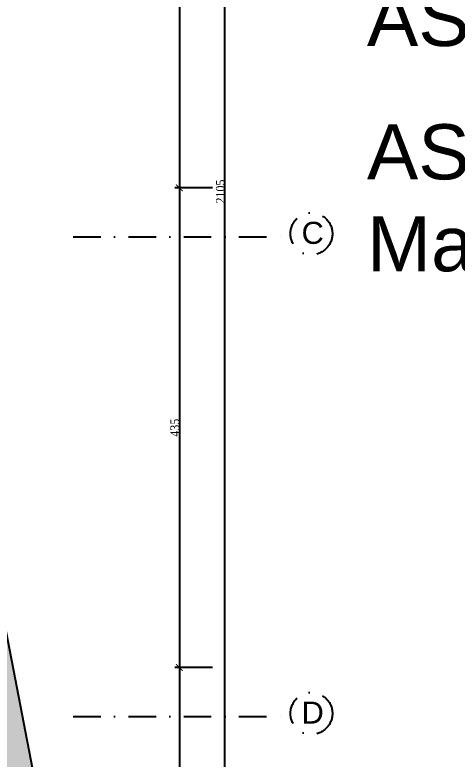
# Model space of a CAD drawing. Header units: millimetres. Extents: x -29311 to -3405, y 28913 to 42880.
# Drawn here: x -5598 to -5197, y 35342 to 36017 of the extents above; entities that cross this region are included whole.
import ezdxf

# ---------------------------------------------------------------- set-up
doc = ezdxf.new("R2010")
doc.units = ezdxf.units.MM
doc.linetypes.add('DASHDOT', pattern=[1, 0.5, -0.25, 0, -0.25])
doc.linetypes.add('DASHDOT2', pattern=[0.5, 0.25, -0.125, 0, -0.125])
for name, color, linetype in [('A-AKS', 57, 'DASHDOT'), ('A-AKS.', 57, 'DASHDOT2'), ('A-BA', 1, 'Continuous'), ('yazı1', 7, 'Continuous')]:
    doc.layers.add(name, color=color, linetype=linetype)
doc.layers.add('olcu-plan', color=7, linetype='Continuous', lineweight=20)
doc.layers.add('tarama-betonarme', color=252, linetype='Continuous', lineweight=13)
doc.styles.get("Standard").update_dxf_attribs({"font": 'arial.ttf'})
doc.styles.add('text1', font='arial.ttf')
doc.styles.add('YAZ-50', font='times.ttf', dxfattribs={"width": 0.9})
doc.dimstyles.new('1-50-plan', dxfattribs={"dimtxt": 8, "dimasz": 6, "dimexe": 4, "dimexo": 4, "dimgap": 0.00625, "dimtad": 1, "dimdec": 0, "dimrnd": 0.0005, "dimzin": 9, "dimdsep": 46, "dimtxsty": 'YAZ-50', "dimblk": 'ARCHTICK', "dimcen": 0.025, "dimdle": 4, "dimadec": 0, "dimazin": 0, "dimtfac": 1, "dimtdec": 0, "dimtmove": 0, "dimatfit": 3, "dimfxl": 30, "dimfxlon": 1, "dimarcsym": 0})

# ---------------------------------------------------------------- blocks, each defined once
blk = doc.blocks.new('_ArchTick')
at = {"color": 0, "linetype": 'ByBlock', "const_width": 0.15}
blk.add_lwpolyline([(-0.5, -0.5), (0.5, 0.5)], dxfattribs=at)
blk = doc.blocks.new('*D299')
at = {"layer": 'DEFPOINTS', "color": 0, "transparency": 16777216}
for p in [(-5290.7, 36675.05), (-5448.91, 35859.66), (-5239.52, 35859.66)]:
    blk.add_point(p, dxfattribs=at)
at = {"layer": 'olcu-plan', "color": 0, "lineweight": -2, "transparency": 16777216}
for p, q in [((-5448.91, 36679.05), (-5448.91, 35855.66)), ((-5418.91, 36675.05), (-5452.91, 36675.05)), ((-5418.91, 35859.66), (-5452.91, 35859.66))]:
    blk.add_line(p, q, dxfattribs=at)
at = {"layer": 'olcu-plan', "color": 0, "lineweight": -2, "transparency": 16777216, "xscale": 6, "yscale": 6, "zscale": 6}
for p, rotation in [((-5448.91, 36675.05), 90), ((-5448.91, 35859.66), 270)]:
    blk.add_blockref('_ArchTick', p, dxfattribs=dict(at, rotation=rotation))
at = {"layer": 'olcu-plan', "color": 0, "transparency": 16777216, "insert": (-5452.99, 36267.36), "char_height": 8, "attachment_point": 5, "rotation": 90, "style": 'YAZ-50'}
blk.add_mtext('815', dxfattribs=at)
blk = doc.blocks.new('*D300')
at = {"layer": 'DEFPOINTS', "color": 0, "transparency": 16777216}
for p in [(-5239.52, 35859.66), (-5448.91, 35424.66), (-5243.04, 35424.66)]:
    blk.add_point(p, dxfattribs=at)
at = {"layer": 'olcu-plan', "color": 0, "lineweight": -2, "transparency": 16777216}
for p, q in [((-5448.91, 35863.66), (-5448.91, 35420.66)), ((-5418.91, 35859.66), (-5452.91, 35859.66)), ((-5418.91, 35424.66), (-5452.91, 35424.66))]:
    blk.add_line(p, q, dxfattribs=at)
at = {"layer": 'olcu-plan', "color": 0, "lineweight": -2, "transparency": 16777216, "xscale": 6, "yscale": 6, "zscale": 6}
for p, rotation in [((-5448.91, 35859.66), 90), ((-5448.91, 35424.66), 270)]:
    blk.add_blockref('_ArchTick', p, dxfattribs=dict(at, rotation=rotation))
at = {"layer": 'olcu-plan', "color": 0, "transparency": 16777216, "insert": (-5452.99, 35642.16), "char_height": 8, "attachment_point": 5, "rotation": 90, "style": 'YAZ-50'}
blk.add_mtext('435', dxfattribs=at)
blk = doc.blocks.new('*D301')
at = {"layer": 'DEFPOINTS', "color": 0, "transparency": 16777216}
for p in [(-5243.04, 35424.66), (-5448.91, 34853.85), (-5338.84, 34853.85)]:
    blk.add_point(p, dxfattribs=at)
at = {"layer": 'olcu-plan', "color": 0, "lineweight": -2, "transparency": 16777216}
for p, q in [((-5418.91, 35424.66), (-5452.91, 35424.66)), ((-5448.91, 35428.66), (-5448.91, 34849.85)), ((-5418.91, 34853.85), (-5452.91, 34853.85))]:
    blk.add_line(p, q, dxfattribs=at)
at = {"layer": 'olcu-plan', "color": 0, "lineweight": -2, "transparency": 16777216, "xscale": 6, "yscale": 6, "zscale": 6}
for p, rotation in [((-5448.91, 35424.66), 90), ((-5448.91, 34853.85), 270)]:
    blk.add_blockref('_ArchTick', p, dxfattribs=dict(at, rotation=rotation))
at = {"layer": 'olcu-plan', "color": 0, "transparency": 16777216, "insert": (-5453, 35139.26), "char_height": 8, "attachment_point": 5, "rotation": 90, "style": 'YAZ-50'}
blk.add_mtext('571', dxfattribs=at)
blk = doc.blocks.new('*D304')
at = {"layer": 'DEFPOINTS', "color": 0, "transparency": 16777216}
for p in [(-5448.91, 36908.8), (-5407.56, 36908.8), (-5448.91, 34803.85)]:
    blk.add_point(p, dxfattribs=at)
at = {"layer": 'olcu-plan', "color": 0, "lineweight": -2, "transparency": 16777216}
for p, q in [((-5437.56, 36908.8), (-5403.56, 36908.8)), ((-5407.56, 34799.85), (-5407.56, 36912.8)), ((-5437.56, 34803.85), (-5403.56, 34803.85))]:
    blk.add_line(p, q, dxfattribs=at)
at = {"layer": 'olcu-plan', "color": 0, "lineweight": -2, "transparency": 16777216, "xscale": 6, "yscale": 6, "zscale": 6}
for p, rotation in [((-5407.56, 36908.8), 90), ((-5407.56, 34803.85), 270)]:
    blk.add_blockref('_ArchTick', p, dxfattribs=dict(at, rotation=rotation))
at = {"layer": 'olcu-plan', "color": 0, "transparency": 16777216, "insert": (-5411.64, 35856.32), "char_height": 8, "attachment_point": 5, "rotation": 90, "style": 'YAZ-50'}
blk.add_mtext('2105', dxfattribs=at)
blk = doc.blocks.new('AKS')
at = {"layer": 'A-AKS.', "ltscale": 100}
for p, q in [((5206.59, 1055.82), (5403.78, 1055.82)), ((5206.59, 620.82), (5403.78, 620.82))]:
    blk.add_line(p, q, dxfattribs=at)
for centre in [(5422.59, 1058.49), (5422.59, 623.49)]:
    blk.add_circle(centre, 19, dxfattribs=at)
at = {"layer": 'A-AKS.', "ltscale": 100, "char_height": 20, "width": 18.8945, "attachment_point": 1, "style": 'text1'}
for s, insert in [('C', (5413.64, 1069.31)), ('D', (5413.64, 634.31))]:
    blk.add_mtext(s, dxfattribs=dict(at, insert=insert))

msp = doc.modelspace()

# ---------------------------------------------------------------- hatches: boundary and pattern name
at = {"layer": 'tarama-betonarme'}
h = msp.add_hatch(dxfattribs=at)
h.set_pattern_fill('ANSI35', color=256, scale=25, style=0)
h.set_pattern_definition([(45, (-57572.966, 50245.5134), (-4.4194174, 4.4194174), []), (45, (-57568.547, 50245.5134), (-4.4194174, 4.4194174), [7.8125, -1.5625, 0, -1.5625])])
h.paths.add_polyline_path([(-10481.78, 34895.54), (-10717.69, 36702.95), (-5913.13, 36889.18), (-5531.42, 34913.14)], flags=16)
h.paths.add_polyline_path([(-10508.1, 34865.45), (-10751.69, 36731.65), (-5888.56, 36920.15), (-5495.1, 34883.26)])

# ---------------------------------------------------------------- linework, layer by layer
at = {"layer": 'A-BA'}
msp.add_line((-5495.1, 34883.26), (-5888.56, 36920.15), dxfattribs=at)
msp.add_line((-5495.1, 34883.26), (-5888.56, 36920.15), dxfattribs=at)

# ---------------------------------------------------------------- block references
at = {"layer": 'A-AKS'}
msp.add_blockref('AKS', (-10751.69, 34759.57), dxfattribs=at)

# ---------------------------------------------------------------- texts
at = {"layer": 'yazı1', "char_height": 50, "width": 1514.585, "attachment_point": 1}
for s, insert in [('ASMAKAT DEPO 2. BODRUM KAT', (-5278.77, 36038.3)), ('ASMAKAT DEPO : Kuru Gıda ve Diğer Hafif Malzmeler İçin Depolama Alanı Oluşturulaçaktır', (-5278.77, 35917.35))]:
    msp.add_mtext(s, dxfattribs=dict(at, insert=insert))

# ---------------------------------------------------------------- dimensions: what is measured, and where the dimension line sits
at = {"layer": 'olcu-plan'}
for base, p1, p2, picture, middle in [((-5407.56, 36908.8), (-5448.91, 34803.85), (-5448.91, 36908.8), '*D304', (-5411.64, 35856.32)), ((-5448.91, 35859.66), (-5290.7, 36675.05), (-5239.52, 35859.66), '*D299', (-5452.99, 36267.36)), ((-5448.91, 35424.66), (-5239.52, 35859.66), (-5243.04, 35424.66), '*D300', (-5452.99, 35642.16)), ((-5448.91, 34853.85), (-5243.04, 35424.66), (-5338.84, 34853.85), '*D301', (-5453, 35139.26))]:
    dim = msp.add_linear_dim(base=base, p1=p1, p2=p2, angle=90, dimstyle='1-50-plan', dxfattribs=at)
    dim.commit()
    dim.dimension.update_dxf_attribs({"geometry": picture, "text_midpoint": middle})

doc.saveas('drawing.dxf')
